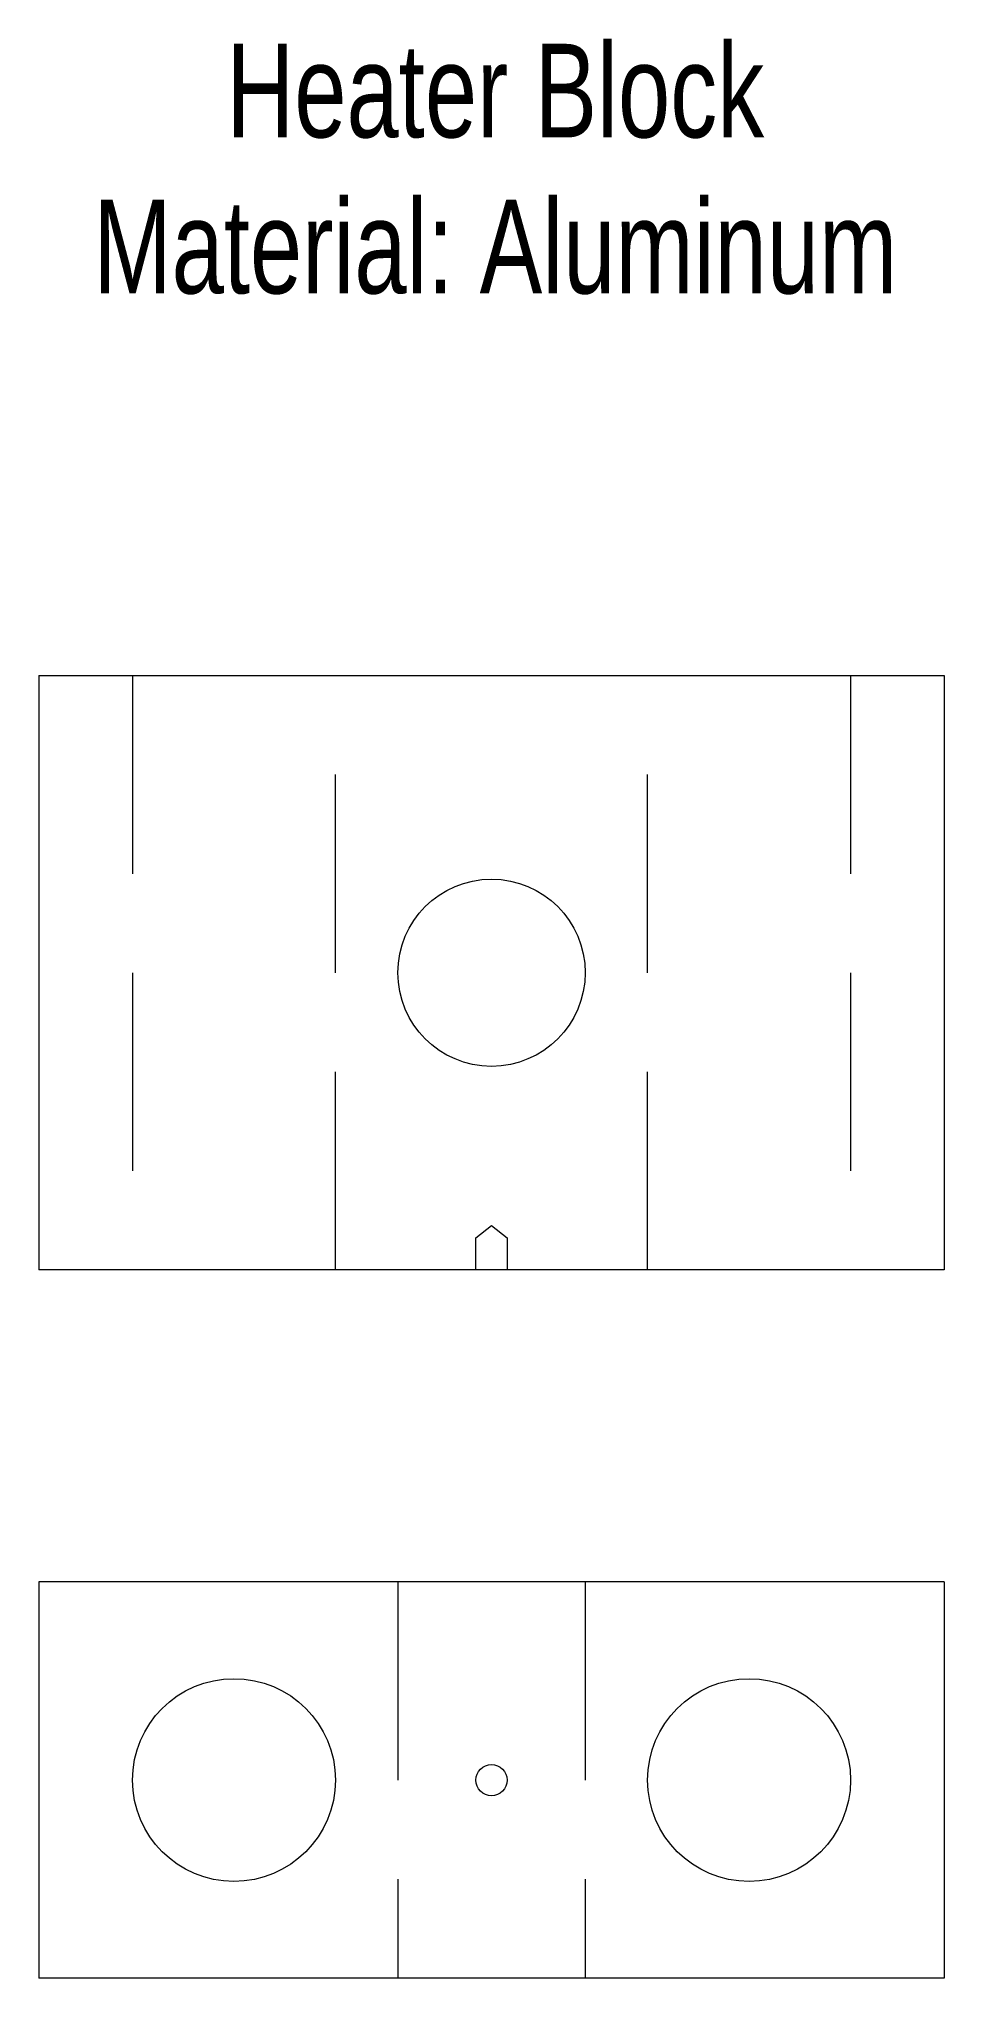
# Model space of a CAD drawing. Header units: millimetres. Extents: x 15.4 to 44.4, y 18 to 80.2.
import ezdxf

# ---------------------------------------------------------------- set-up
doc = ezdxf.new("R2010")
doc.units = ezdxf.units.MM
doc.linetypes.add('DASHED2', pattern=[9.525, 6.35, -3.175])
doc.layers.get('0').update_dxf_attribs({"linetype": 'CONTINUOUS', "lineweight": 0, "true_color": 0xffffff})
doc.layers.add('heater block', color=7, linetype='CONTINUOUS', lineweight=0, true_color=0xffffff)
doc.styles.get("Standard").update_dxf_attribs({"font": 'txt', "width": 0.75})

msp = doc.modelspace()

# ---------------------------------------------------------------- linework, layer by layer
for p, q in [((44.379, 30.702), (15.379, 30.702)), ((44.379, 18.002), (15.379, 18.002))]:
    msp.add_line(p, q)
at = {"layer": 'heater block'}
for p, q in [((15.379, 59.752), (15.379, 40.702)), ((15.379, 59.752), (44.379, 59.752)), ((44.379, 59.752), (44.379, 40.702)), ((44.379, 40.702), (15.379, 40.702)), ((15.379, 30.702), (15.379, 18.002)), ((44.379, 30.702), (44.379, 18.002))]:
    msp.add_line(p, q, dxfattribs=at)
at = {"layer": 'heater block', "linetype": 'DASHED2'}
for p, q in [((18.379, 59.752), (18.379, 40.702)), ((24.879, 40.702), (24.879, 59.752)), ((34.879, 40.702), (34.879, 59.752)), ((41.379, 59.752), (41.379, 40.702)), ((29.379, 41.727), (29.879, 42.127)), ((29.379, 40.727), (29.379, 41.727)), ((29.879, 42.127), (30.379, 41.727)), ((30.379, 41.727), (30.379, 40.727)), ((26.879, 30.702), (26.879, 18.002)), ((32.879, 30.702), (32.879, 18.002))]:
    msp.add_line(p, q, dxfattribs=at)
at = {"layer": 'heater block', "linetype": 'CONTINUOUS'}
msp.add_circle((29.879, 50.227), 3, dxfattribs=at)
at = {"layer": 'heater block'}
for centre, radius in [((21.629, 24.352), 3.25), ((38.129, 24.352), 3.25), ((29.879, 24.352), 0.5)]:
    msp.add_circle(centre, radius, dxfattribs=at)

# ---------------------------------------------------------------- texts
at = {"layer": 'heater block', "insert": (30, 80), "char_height": 3, "width": 100, "attachment_point": 2}
msp.add_mtext('Heater\\~Block\\PMaterial:\\~Aluminum', dxfattribs=at)

doc.saveas('drawing.dxf')
